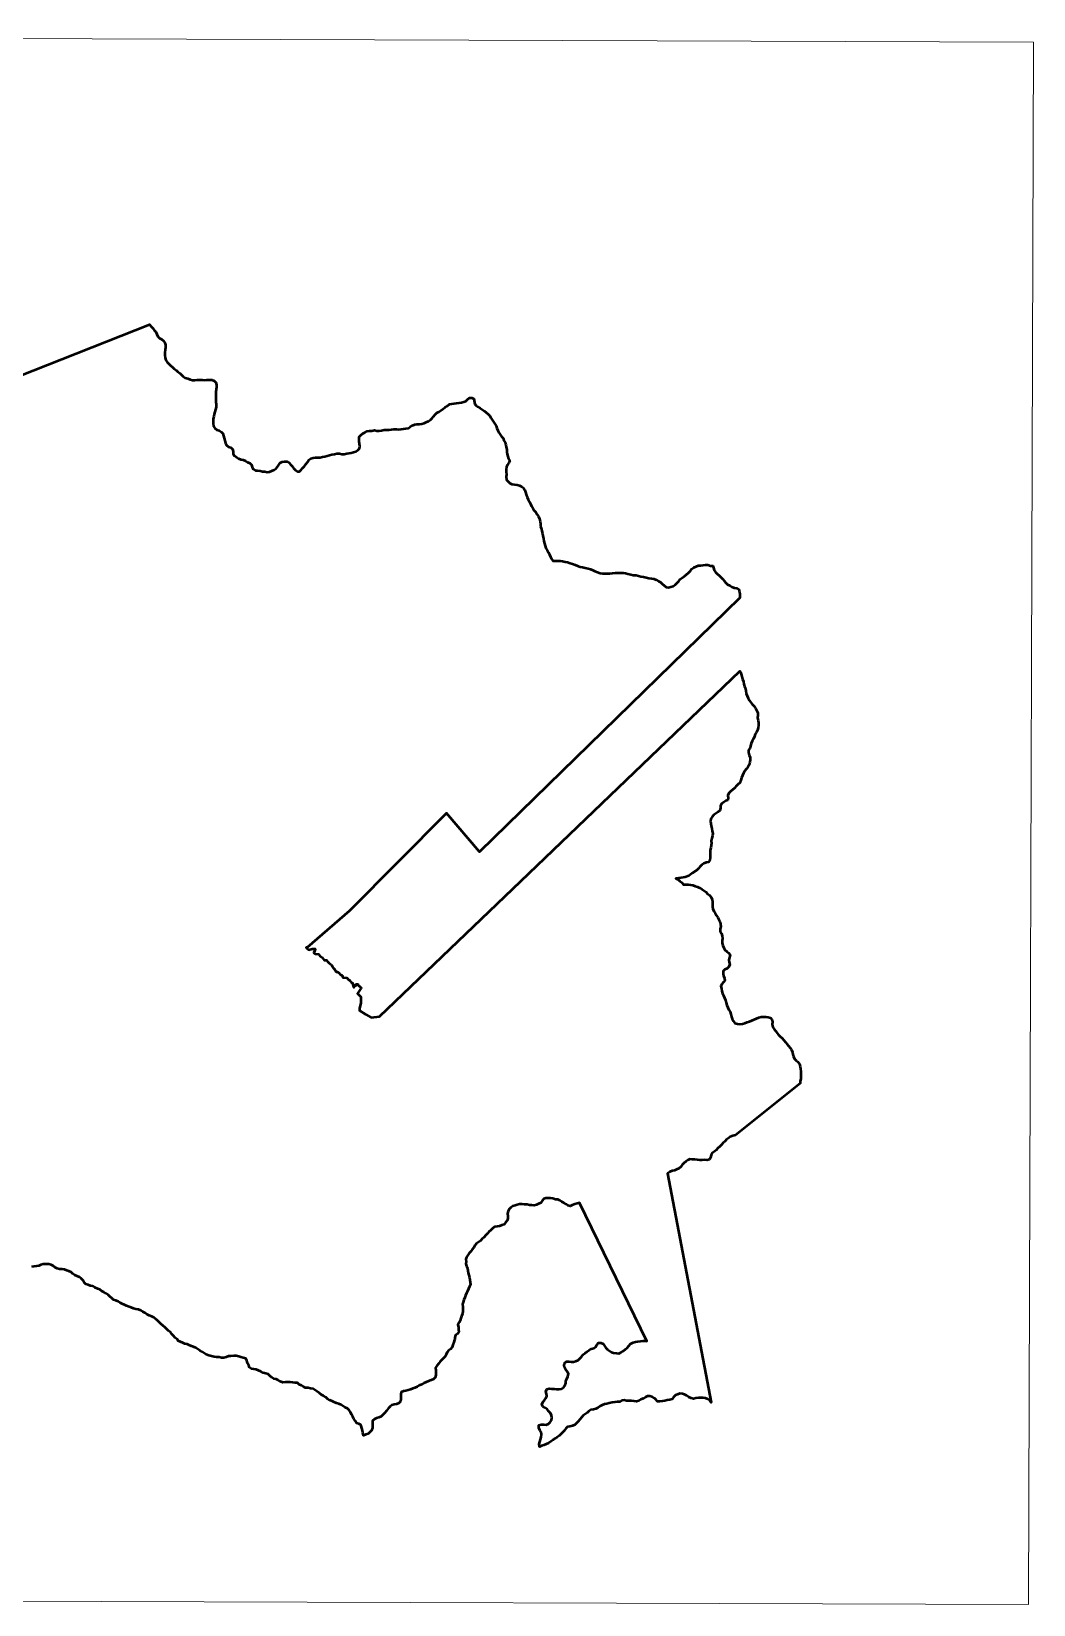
# Model space of a CAD drawing. Header units: metres. Extents: x 3557088 to 3598139, y 7314183 to 7334470.
# Drawn here: x 3585214 to 3598139, y 7314183 to 7334470 of the extents above; entities that cross this region are included whole.
import ezdxf

# ---------------------------------------------------------------- set-up
doc = ezdxf.new("R2010")
doc.units = ezdxf.units.M
doc.layers.add('Imagen', color=17, linetype='Continuous', lineweight=0)
doc.layers.add('LIMITES', color=7, linetype='Continuous', lineweight=50)
picture_1 = doc.add_image_def('image1.jpg', size_in_pixel=(4800, 2360))

msp = doc.modelspace()

# ---------------------------------------------------------------- linework, layer by layer
at = {"layer": 'LIMITES'}
msp.add_lwpolyline([(3581862, 7328764), (3586738, 7330690), (3586758, 7330666), (3586778, 7330643), (3586799, 7330620), (3586818, 7330596), (3586833, 7330568), (3586846, 7330538), (3586866, 7330515), (3586892, 7330500), (3586918, 7330481), (3586935, 7330456), (3586943, 7330427), (3586943, 7330396), (3586939, 7330365), (3586936, 7330331), (3586935, 7330297), (3586937, 7330263), (3586946, 7330233), (3586963, 7330206), (3586986, 7330182), (3587007, 7330161), (3587033, 7330141), (3587056, 7330121), (3587080, 7330102), (3587103, 7330080), (3587127, 7330062), (3587149, 7330041), (3587172, 7330022), (3587198, 7330005), (3587230, 7329994), (3587260, 7329982), (3587290, 7329975), (3587320, 7329973), (3587351, 7329977), (3587384, 7329979), (3587417, 7329979), (3587447, 7329975), (3587477, 7329977), (3587508, 7329976), (3587540, 7329976), (3587570, 7329966), (3587591, 7329944), (3587600, 7329915), (3587601, 7329884), (3587597, 7329854), (3587594, 7329824), (3587593, 7329794), (3587594, 7329758), (3587593, 7329727), (3587594, 7329695), (3587598, 7329665), (3587598, 7329665), (3587596, 7329625), (3587589, 7329595), (3587579, 7329567), (3587572, 7329537), (3587566, 7329506), (3587560, 7329476), (3587559, 7329444), (3587559, 7329414), (3587563, 7329382), (3587581, 7329353), (3587607, 7329335), (3587635, 7329324), (3587662, 7329309), (3587683, 7329284), (3587692, 7329254), (3587701, 7329225), (3587708, 7329194), (3587715, 7329162), (3587732, 7329133), (3587757, 7329115), (3587786, 7329106), (3587806, 7329083), (3587815, 7329053), (3587818, 7329023), (3587831, 7328996), (3587858, 7328981), (3587886, 7328965), (3587916, 7328952), (3587946, 7328945), (3587976, 7328931), (3588001, 7328914), (3588031, 7328902), (3588053, 7328880), (3588060, 7328851), (3588076, 7328824), (3588102, 7328810), (3588132, 7328810), (3588164, 7328804), (3588194, 7328797), (3588224, 7328795), (3588254, 7328787), (3588283, 7328792), (3588314, 7328805), (3588343, 7328819), (3588369, 7328833), (3588388, 7328857), (3588403, 7328882), (3588422, 7328907), (3588449, 7328919), (3588480, 7328925), (3588510, 7328923), (3588537, 7328909), (3588557, 7328887), (3588576, 7328863), (3588595, 7328840), (3588617, 7328818), (3588645, 7328794), (3588672, 7328794), (3588694, 7328815), (3588711, 7328840), (3588734, 7328865), (3588754, 7328891), (3588774, 7328915), (3588791, 7328946), (3588818, 7328962), (3588847, 7328971), (3588877, 7328975), (3588909, 7328974), (3588940, 7328974), (3588968, 7328984), (3588998, 7328990), (3589028, 7328998), (3589060, 7329004), (3589089, 7329014), (3589124, 7329020), (3589154, 7329027), (3589188, 7329026), (3589218, 7329019), (3589249, 7329019), (3589280, 7329026), (3589310, 7329030), (3589340, 7329037), (3589369, 7329045), (3589398, 7329055), (3589426, 7329069), (3589447, 7329091), (3589449, 7329121), (3589445, 7329151), (3589439, 7329181), (3589440, 7329212), (3589443, 7329242), (3589464, 7329265), (3589488, 7329284), (3589514, 7329300), (3589543, 7329314), (3589574, 7329318), (3589606, 7329322), (3589638, 7329327), (3589668, 7329321), (3589698, 7329319), (3589731, 7329325), (3589765, 7329332), (3589796, 7329333), (3589826, 7329334), (3589858, 7329338), (3589890, 7329340), (3589921, 7329340), (3589952, 7329337), (3589983, 7329343), (3590013, 7329347), (3590045, 7329352), (3590076, 7329356), (3590100, 7329372), (3590127, 7329388), (3590157, 7329402), (3590187, 7329408), (3590219, 7329408), (3590249, 7329412), (3590280, 7329419), (3590307, 7329432), (3590335, 7329446), (3590360, 7329462), (3590383, 7329482), (3590401, 7329506), (3590420, 7329530), (3590443, 7329552), (3590470, 7329567), (3590495, 7329584), (3590523, 7329602), (3590548, 7329621), (3590574, 7329636), (3590606, 7329662), (3590637, 7329667), (3590667, 7329672), (3590698, 7329675), (3590730, 7329682), (3590761, 7329687), (3590791, 7329693), (3590819, 7329704), (3590840, 7329725), (3590864, 7329746), (3590894, 7329745), (3590920, 7329731), (3590932, 7329664), (3590948, 7329646), (3590973, 7329629), (3591000, 7329613), (3591028, 7329597), (3591055, 7329578), (3591080, 7329557), (3591103, 7329536), (3591125, 7329514), (3591141, 7329487), (3591157, 7329462), (3591174, 7329437), (3591190, 7329412), (3591206, 7329384), (3591218, 7329355), (3591228, 7329326), (3591242, 7329300), (3591258, 7329272), (3591279, 7329247), (3591297, 7329224), (3591309, 7329196), (3591323, 7329168), (3591334, 7329139), (3591339, 7329110), (3591344, 7329079), (3591345, 7329048), (3591350, 7329019), (3591357, 7328988), (3591368, 7328960), (3591383, 7328934), (3591372, 7328907), (3591355, 7328881), (3591341, 7328854), (3591338, 7328821), (3591339, 7328790), (3591341, 7328757), (3591338, 7328725), (3591341, 7328690), (3591361, 7328668), (3591384, 7328647), (3591412, 7328630), (3591445, 7328626), (3591479, 7328623), (3591508, 7328616), (3591536, 7328603), (3591559, 7328585), (3591576, 7328556), (3591588, 7328529), (3591597, 7328499), (3591608, 7328466), (3591620, 7328436), (3591637, 7328405), (3591652, 7328377), (3591665, 7328349), (3591680, 7328321), (3591700, 7328293), (3591721, 7328270), (3591738, 7328243), (3591756, 7328217), (3591769, 7328185), (3591775, 7328151), (3591778, 7328121), (3591782, 7328088), (3591791, 7328056), (3591798, 7328027), (3591805, 7327997), (3591812, 7327967), (3591818, 7327931), (3591823, 7327899), (3591831, 7327869), (3591840, 7327838), (3591847, 7327805), (3591865, 7327779), (3591882, 7327753), (3591896, 7327723), (3591909, 7327696), (3591923, 7327669), (3591940, 7327643), (3591970, 7327643), (3592000, 7327642), (3592032, 7327644), (3592064, 7327640), (3592097, 7327632), (3592127, 7327626), (3592161, 7327615), (3592193, 7327604), (3592226, 7327592), (3592259, 7327578), (3592291, 7327568), (3592322, 7327561), (3592358, 7327553), (3592395, 7327546), (3592426, 7327536), (3592455, 7327521), (3592482, 7327509), (3592515, 7327497), (3592549, 7327484), (3592579, 7327482), (3592612, 7327482), (3592643, 7327480), (3592676, 7327482), (3592708, 7327486), (3592742, 7327487), (3592776, 7327487), (3592809, 7327487), (3592846, 7327487), (3592876, 7327485), (3592907, 7327477), (3592943, 7327467), (3592975, 7327459), (3593012, 7327457), (3593042, 7327451), (3593072, 7327443), (3593108, 7327435), (3593144, 7327427), (3593177, 7327418), (3593212, 7327415), (3593242, 7327412), (3593272, 7327398), (3593301, 7327382), (3593329, 7327367), (3593351, 7327345), (3593377, 7327324), (3593402, 7327304), (3593431, 7327299), (3593462, 7327309), (3593492, 7327318), (3593515, 7327336), (3593539, 7327357), (3593564, 7327382), (3593583, 7327405), (3593606, 7327425), (3593636, 7327446), (3593663, 7327469), (3593688, 7327489), (3593713, 7327516), (3593732, 7327539), (3593757, 7327557), (3593788, 7327572), (3593817, 7327582), (3593847, 7327585), (3593878, 7327588), (3593909, 7327590), (3593940, 7327590), (3593971, 7327581), (3594001, 7327579), (3594013, 7327552), (3594020, 7327522), (3594037, 7327497), (3594059, 7327474), (3594086, 7327453), (3594108, 7327430), (3594131, 7327408), (3594150, 7327384), (3594170, 7327361), (3594193, 7327340), (3594220, 7327326), (3594248, 7327308), (3594276, 7327297), (3594307, 7327289), (3594337, 7327274), (3594345, 7327245), (3594350, 7327215), (3594350, 7327165), (3590994, 7323890), (3590569, 7324391), (3589316, 7323131), (3588771, 7322655), (3588756, 7322657), (3588775, 7322639), (3588792, 7322628), (3588836, 7322639), (3588872, 7322641), (3588869, 7322617), (3588858, 7322589), (3588874, 7322575), (3588916, 7322570), (3588935, 7322548), (3588966, 7322528), (3588988, 7322495), (3589018, 7322492), (3589032, 7322476), (3589051, 7322457), (3589084, 7322434), (3589096, 7322407), (3589107, 7322393), (3589123, 7322379), (3589143, 7322341), (3589156, 7322341), (3589178, 7322332), (3589198, 7322310), (3589223, 7322296), (3589232, 7322271), (3589281, 7322266), (3589289, 7322256), (3589300, 7322246), (3589317, 7322237), (3589328, 7322217), (3589343, 7322201), (3589353, 7322203), (3589358, 7322181), (3589363, 7322161), (3589371, 7322140), (3589387, 7322173), (3589394, 7322161), (3589403, 7322170), (3589403, 7322183), (3589416, 7322183), (3589425, 7322183), (3589429, 7322166), (3589434, 7322165), (3589439, 7322158), (3589445, 7322158), (3589455, 7322151), (3589466, 7322141), (3589461, 7322130), (3589420, 7322062), (3589461, 7322022), (3589461, 7321941), (3589447, 7321873), (3589447, 7321846), (3589528, 7321792), (3589596, 7321752), (3589704, 7321765), (3591422, 7323415), (3594350, 7326222), (3594365, 7326197), (3594369, 7326183), (3594378, 7326150), (3594387, 7326118), (3594396, 7326089), (3594402, 7326054), (3594410, 7326024), (3594422, 7325995), (3594428, 7325965), (3594433, 7325933), (3594446, 7325902), (3594460, 7325874), (3594474, 7325844), (3594491, 7325818), (3594512, 7325795), (3594535, 7325769), (3594553, 7325743), (3594565, 7325716), (3594581, 7325685), (3594582, 7325650), (3594578, 7325620), (3594586, 7325585), (3594593, 7325553), (3594590, 7325523), (3594586, 7325491), (3594578, 7325461), (3594564, 7325434), (3594547, 7325410), (3594539, 7325378), (3594528, 7325349), (3594512, 7325319), (3594497, 7325289), (3594488, 7325258), (3594484, 7325227), (3594463, 7325202), (3594462, 7325171), (3594473, 7325137), (3594484, 7325109), (3594484, 7325079), (3594479, 7325046), (3594470, 7325012), (3594454, 7324984), (3594436, 7324959), (3594413, 7324930), (3594396, 7324904), (3594384, 7324876), (3594374, 7324845), (3594362, 7324815), (3594349, 7324779), (3594326, 7324758), (3594301, 7324732), (3594281, 7324710), (3594258, 7324689), (3594231, 7324667), (3594209, 7324646), (3594196, 7324619), (3594202, 7324589), (3594198, 7324559), (3594170, 7324547), (3594143, 7324529), (3594115, 7324509), (3594100, 7324483), (3594103, 7324452), (3594091, 7324423), (3594068, 7324401), (3594042, 7324385), (3594015, 7324367), (3593995, 7324342), (3593978, 7324317), (3593972, 7324287), (3593976, 7324254), (3593982, 7324225), (3593989, 7324192), (3593995, 7324158), (3594004, 7324127), (3594000, 7324096), (3593990, 7324067), (3593983, 7324033), (3593987, 7324003), (3593983, 7323972), (3593978, 7323941), (3593970, 7323912), (3593969, 7323877), (3593969, 7323847), (3593968, 7323816), (3593964, 7323785), (3593948, 7323757), (3593918, 7323753), (3593887, 7323740), (3593862, 7323722), (3593836, 7323699), (3593816, 7323677), (3593795, 7323653), (3593737, 7323616), (3593691, 7323581), (3593647, 7323565), (3593590, 7323554), (3593527, 7323546), (3593554, 7323533), (3593577, 7323514), (3593602, 7323493), (3593622, 7323469), (3593652, 7323468), (3593684, 7323468), (3593715, 7323464), (3593745, 7323459), (3593775, 7323449), (3593806, 7323440), (3593832, 7323426), (3593860, 7323408), (3593887, 7323390), (3593913, 7323375), (3593935, 7323351), (3593960, 7323333), (3593982, 7323307), (3593993, 7323278), (3593999, 7323248), (3593998, 7323217), (3593999, 7323185), (3594003, 7323154), (3594016, 7323126), (3594031, 7323099), (3594048, 7323071), (3594066, 7323044), (3594082, 7323017), (3594097, 7322989), (3594103, 7322958), (3594107, 7322928), (3594096, 7322899), (3594098, 7322866), (3594113, 7322838), (3594125, 7322807), (3594129, 7322775), (3594124, 7322743), (3594125, 7322713), (3594133, 7322682), (3594144, 7322653), (3594159, 7322626), (3594184, 7322607), (3594206, 7322586), (3594224, 7322561), (3594218, 7322530), (3594209, 7322498), (3594215, 7322467), (3594221, 7322437), (3594211, 7322408), (3594188, 7322388), (3594156, 7322375), (3594135, 7322353), (3594134, 7322320), (3594140, 7322291), (3594152, 7322263), (3594158, 7322233), (3594138, 7322209), (3594119, 7322185), (3594107, 7322157), (3594114, 7322126), (3594119, 7322093), (3594127, 7322064), (3594140, 7322037), (3594152, 7322006), (3594164, 7321976), (3594173, 7321943), (3594181, 7321914), (3594195, 7321885), (3594208, 7321853), (3594225, 7321828), (3594234, 7321796), (3594243, 7321764), (3594253, 7321735), (3594269, 7321706), (3594288, 7321680), (3594319, 7321672), (3594351, 7321669), (3594385, 7321673), (3594414, 7321683), (3594447, 7321692), (3594476, 7321703), (3594504, 7321717), (3594534, 7321728), (3594565, 7321741), (3594595, 7321752), (3594624, 7321764), (3594655, 7321764), (3594688, 7321763), (3594718, 7321759), (3594748, 7321751), (3594769, 7321726), (3594772, 7321693), (3594766, 7321662), (3594776, 7321630), (3594794, 7321605), (3594814, 7321579), (3594831, 7321554), (3594850, 7321529), (3594873, 7321509), (3594896, 7321486), (3594919, 7321462), (3594940, 7321438), (3594957, 7321413), (3594979, 7321388), (3595001, 7321363), (3595018, 7321338), (3595030, 7321309), (3595034, 7321279), (3595042, 7321249), (3595054, 7321220), (3595077, 7321200), (3595101, 7321181), (3595119, 7321153), (3595127, 7321123), (3595133, 7321091), (3595138, 7321059), (3595138, 7321028), (3595137, 7320997), (3595136, 7320963), (3595131, 7320932), (3595130, 7320901), (3594294, 7320236), (3594260, 7320228), (3594228, 7320216), (3594203, 7320200), (3594180, 7320179), (3594158, 7320156), (3594136, 7320136), (3594115, 7320110), (3594092, 7320089), (3594069, 7320069), (3594046, 7320045), (3594023, 7320025), (3593998, 7320008), (3593981, 7319979), (3593972, 7319950), (3593958, 7319923), (3593929, 7319913), (3593898, 7319918), (3593865, 7319913), (3593834, 7319916), (3593804, 7319919), (3593771, 7319921), (3593738, 7319922), (3593708, 7319925), (3593679, 7319915), (3593654, 7319896), (3593629, 7319874), (3593607, 7319853), (3593588, 7319829), (3593563, 7319808), (3593536, 7319792), (3593507, 7319782), (3593477, 7319777), (3593449, 7319765), (3593428, 7319747), (3593419, 7319742), (3593982, 7316788), (3593963, 7316815), (3593939, 7316834), (3593910, 7316846), (3593879, 7316849), (3593848, 7316850), (3593818, 7316848), (3593785, 7316845), (3593753, 7316837), (3593722, 7316845), (3593692, 7316859), (3593665, 7316878), (3593639, 7316893), (3593610, 7316901), (3593578, 7316903), (3593548, 7316892), (3593519, 7316882), (3593497, 7316859), (3593476, 7316834), (3593447, 7316824), (3593414, 7316819), (3593384, 7316811), (3593352, 7316806), (3593321, 7316800), (3593291, 7316800), (3593270, 7316822), (3593249, 7316845), (3593219, 7316861), (3593190, 7316870), (3593160, 7316870), (3593132, 7316858), (3593102, 7316842), (3593075, 7316827), (3593047, 7316812), (3593018, 7316804), (3592987, 7316805), (3592954, 7316809), (3592921, 7316812), (3592890, 7316812), (3592860, 7316818), (3592827, 7316814), (3592799, 7316799), (3592768, 7316796), (3592737, 7316794), (3592703, 7316788), (3592666, 7316780), (3592637, 7316772), (3592605, 7316769), (3592576, 7316755), (3592548, 7316743), (3592520, 7316722), (3592493, 7316707), (3592463, 7316700), (3592431, 7316695), (3592405, 7316678), (3592381, 7316654), (3592355, 7316637), (3592330, 7316620), (3592307, 7316596), (3592286, 7316571), (3592266, 7316545), (3592246, 7316521), (3592221, 7316499), (3592192, 7316488), (3592160, 7316481), (3592130, 7316475), (3592106, 7316454), (3592086, 7316425), (3592065, 7316403), (3592042, 7316381), (3592020, 7316361), (3591994, 7316343), (3591965, 7316326), (3591938, 7316305), (3591914, 7316284), (3591884, 7316265), (3591855, 7316251), (3591824, 7316238), (3591794, 7316228), (3591765, 7316218), (3591761, 7316253), (3591771, 7316282), (3591780, 7316312), (3591788, 7316344), (3591793, 7316375), (3591788, 7316408), (3591771, 7316434), (3591760, 7316463), (3591760, 7316495), (3591790, 7316505), (3591821, 7316504), (3591854, 7316501), (3591883, 7316512), (3591904, 7316535), (3591922, 7316560), (3591927, 7316591), (3591922, 7316621), (3591909, 7316650), (3591883, 7316677), (3591864, 7316701), (3591838, 7316722), (3591812, 7316738), (3591798, 7316765), (3591810, 7316795), (3591832, 7316818), (3591849, 7316843), (3591862, 7316871), (3591857, 7316901), (3591849, 7316930), (3591860, 7316959), (3591891, 7316971), (3591921, 7316967), (3591954, 7316964), (3591985, 7316962), (3592019, 7316962), (3592050, 7316965), (3592075, 7316982), (3592095, 7317006), (3592105, 7317037), (3592105, 7317069), (3592121, 7317096), (3592134, 7317125), (3592139, 7317157), (3592126, 7317185), (3592106, 7317209), (3592091, 7317239), (3592083, 7317268), (3592090, 7317298), (3592114, 7317316), (3592145, 7317318), (3592176, 7317315), (3592206, 7317313), (3592236, 7317321), (3592264, 7317337), (3592286, 7317358), (3592308, 7317380), (3592330, 7317408), (3592354, 7317426), (3592382, 7317448), (3592408, 7317465), (3592438, 7317481), (3592468, 7317489), (3592493, 7317506), (3592508, 7317534), (3592529, 7317557), (3592560, 7317560), (3592586, 7317544), (3592606, 7317521), (3592623, 7317495), (3592643, 7317473), (3592668, 7317456), (3592694, 7317440), (3592723, 7317431), (3592758, 7317424), (3592789, 7317422), (3592817, 7317434), (3592847, 7317452), (3592875, 7317476), (3592899, 7317495), (3592921, 7317521), (3592940, 7317544), (3592975, 7317564), (3593004, 7317572), (3593037, 7317574), (3593068, 7317579), (3593102, 7317585), (3593132, 7317586), (3593153, 7317580), (3592281, 7319363), (3592252, 7319354), (3592224, 7319345), (3592190, 7319332), (3592162, 7319323), (3592133, 7319331), (3592109, 7319348), (3592082, 7319362), (3592056, 7319378), (3592031, 7319396), (3592002, 7319406), (3591972, 7319409), (3591941, 7319418), (3591911, 7319422), (3591881, 7319425), (3591850, 7319426), (3591822, 7319414), (3591803, 7319389), (3591783, 7319366), (3591755, 7319349), (3591727, 7319339), (3591699, 7319328), (3591667, 7319332), (3591637, 7319336), (3591607, 7319341), (3591574, 7319344), (3591545, 7319347), (3591511, 7319346), (3591481, 7319338), (3591451, 7319329), (3591421, 7319321), (3591396, 7319304), (3591374, 7319283), (3591361, 7319255), (3591356, 7319225), (3591358, 7319195), (3591357, 7319164), (3591349, 7319135), (3591330, 7319111), (3591310, 7319086), (3591280, 7319075), (3591250, 7319063), (3591219, 7319059), (3591186, 7319053), (3591161, 7319033), (3591139, 7319011), (3591114, 7318992), (3591097, 7318968), (3591075, 7318945), (3591049, 7318919), (3591026, 7318899), (3591005, 7318876), (3590980, 7318858), (3590954, 7318840), (3590933, 7318815), (3590919, 7318788), (3590898, 7318763), (3590881, 7318738), (3590861, 7318714), (3590842, 7318690), (3590826, 7318665), (3590818, 7318636), (3590821, 7318605), (3590815, 7318576), (3590827, 7318548), (3590837, 7318520), (3590843, 7318490), (3590848, 7318460), (3590857, 7318430), (3590866, 7318401), (3590869, 7318371), (3590874, 7318341), (3590875, 7318311), (3590865, 7318283), (3590852, 7318255), (3590839, 7318226), (3590825, 7318199), (3590812, 7318171), (3590802, 7318142), (3590792, 7318113), (3590782, 7318083), (3590773, 7318055), (3590778, 7318024), (3590777, 7317993), (3590779, 7317962), (3590773, 7317933), (3590761, 7317904), (3590751, 7317876), (3590742, 7317846), (3590729, 7317819), (3590715, 7317791), (3590721, 7317761), (3590723, 7317730), (3590725, 7317700), (3590708, 7317675), (3590684, 7317657), (3590676, 7317628), (3590674, 7317603), (3590672, 7317595), (3590661, 7317568), (3590651, 7317533), (3590640, 7317502), (3590618, 7317478), (3590593, 7317460), (3590574, 7317436), (3590565, 7317407), (3590550, 7317381), (3590529, 7317360), (3590506, 7317340), (3590486, 7317316), (3590463, 7317286), (3590444, 7317262), (3590425, 7317236), (3590428, 7317205), (3590429, 7317175), (3590431, 7317142), (3590422, 7317111), (3590398, 7317091), (3590369, 7317077), (3590337, 7317066), (3590306, 7317050), (3590275, 7317039), (3590247, 7317023), (3590217, 7317008), (3590188, 7316992), (3590160, 7316979), (3590132, 7316970), (3590102, 7316957), (3590072, 7316948), (3590043, 7316941), (3590013, 7316935), (3589984, 7316923), (3589977, 7316894), (3589977, 7316862), (3589980, 7316831), (3589974, 7316801), (3589953, 7316780), (3589924, 7316768), (3589892, 7316765), (3589862, 7316755), (3589839, 7316736), (3589818, 7316714), (3589793, 7316683), (3589774, 7316657), (3589748, 7316630), (3589723, 7316610), (3589694, 7316596), (3589666, 7316587), (3589638, 7316572), (3589614, 7316552), (3589612, 7316521), (3589612, 7316491), (3589611, 7316461), (3589600, 7316429), (3589579, 7316406), (3589556, 7316385), (3589527, 7316377), (3589498, 7316362), (3589490, 7316397), (3589483, 7316427), (3589476, 7316457), (3589467, 7316486), (3589463, 7316500), (3589438, 7316512), (3589408, 7316522), (3589390, 7316552), (3589373, 7316578), (3589359, 7316606), (3589344, 7316636), (3589328, 7316665), (3589314, 7316691), (3589291, 7316713), (3589261, 7316724), (3589234, 7316740), (3589207, 7316757), (3589177, 7316771), (3589148, 7316780), (3589120, 7316792), (3589091, 7316806), (3589062, 7316820), (3589033, 7316838), (3589010, 7316858), (3588982, 7316873), (3588954, 7316886), (3588929, 7316910), (3588901, 7316931), (3588874, 7316949), (3588846, 7316964), (3588814, 7316971), (3588783, 7316976), (3588751, 7316978), (3588723, 7316992), (3588698, 7317010), (3588669, 7317022), (3588645, 7317041), (3588614, 7317044), (3588584, 7317048), (3588552, 7317051), (3588521, 7317053), (3588491, 7317052), (3588458, 7317048), (3588428, 7317061), (3588398, 7317078), (3588370, 7317089), (3588339, 7317094), (3588315, 7317112), (3588291, 7317135), (3588267, 7317155), (3588236, 7317163), (3588205, 7317173), (3588175, 7317189), (3588142, 7317200), (3588114, 7317213), (3588084, 7317221), (3588052, 7317224), (3588025, 7317240), (3588016, 7317268), (3588002, 7317296), (3587992, 7317329), (3587979, 7317357), (3587947, 7317365), (3587917, 7317374), (3587887, 7317383), (3587855, 7317391), (3587824, 7317390), (3587788, 7317387), (3587757, 7317385), (3587727, 7317375), (3587697, 7317367), (3587665, 7317367), (3587634, 7317374), (3587602, 7317374), (3587571, 7317378), (3587536, 7317386), (3587503, 7317397), (3587469, 7317409), (3587442, 7317424), (3587417, 7317443), (3587388, 7317461), (3587362, 7317478), (3587335, 7317492), (3587306, 7317506), (3587277, 7317515), (3587249, 7317528), (3587222, 7317542), (3587192, 7317544), (3587165, 7317559), (3587136, 7317571), (3587108, 7317583), (3587093, 7317605), (3587067, 7317625), (3587046, 7317649), (3587026, 7317672), (3587007, 7317695), (3586983, 7317715), (3586959, 7317736), (3586937, 7317757), (3586911, 7317783), (3586884, 7317803), (3586861, 7317824), (3586840, 7317845), (3586815, 7317866), (3586792, 7317885), (3586766, 7317900), (3586733, 7317909), (3586706, 7317925), (3586678, 7317944), (3586653, 7317960), (3586626, 7317975), (3586593, 7317988), (3586560, 7317994), (3586530, 7318002), (3586502, 7318012), (3586473, 7318023), (3586442, 7318035), (3586413, 7318047), (3586385, 7318060), (3586359, 7318076), (3586333, 7318092), (3586303, 7318103), (3586274, 7318113), (3586252, 7318135), (3586227, 7318157), (3586204, 7318179), (3586180, 7318196), (3586150, 7318214), (3586122, 7318226), (3586098, 7318245), (3586069, 7318257), (3586031, 7318271), (3586006, 7318288), (3585974, 7318295), (3585946, 7318305), (3585915, 7318313), (3585894, 7318338), (3585879, 7318365), (3585857, 7318388), (3585832, 7318404), (3585802, 7318417), (3585776, 7318432), (3585749, 7318447), (3585725, 7318470), (3585697, 7318482), (3585669, 7318493), (3585641, 7318506), (3585609, 7318509), (3585577, 7318509), (3585547, 7318516), (3585521, 7318531), (3585496, 7318551), (3585470, 7318566), (3585439, 7318574), (3585399, 7318574), (3585367, 7318574), (3585337, 7318566), (3585309, 7318552), (3585279, 7318546), (3585246, 7318542), (3585213, 7318539)], dxfattribs=at)

# ---------------------------------------------------------------- pictures from other files: only their frames are drawn
at = {"layer": 'Imagen'}
image = msp.add_image(picture_1, insert=(3557088, 7314320), size_in_units=(40984, 20150), rotation=-0.1911, dxfattribs=dict(at, fade=20))
image.dxf.flags = 7

doc.saveas('drawing.dxf')
